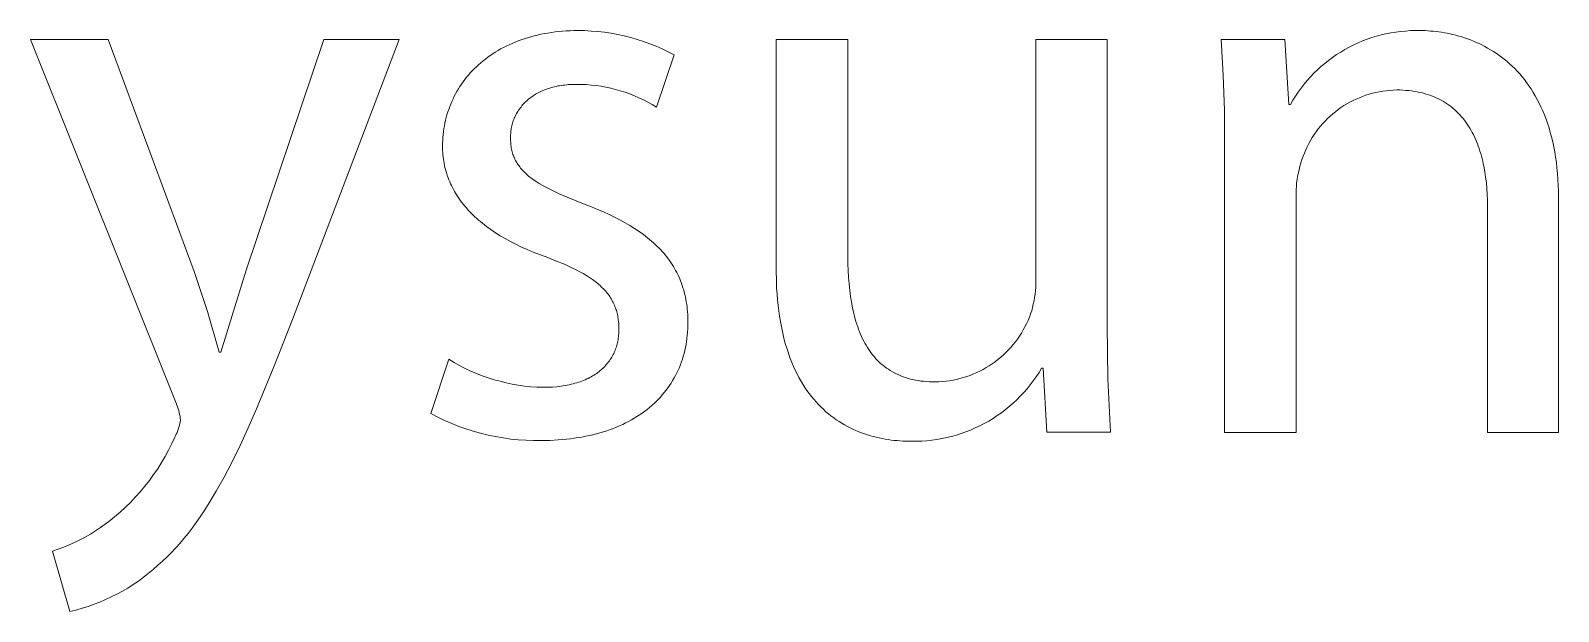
# Model space of a CAD drawing. Header units: millimetres. Extents: x -2163 to 4354, y -841 to 3711.
# Drawn here: x 2842.5 to 2965.5, y -746.5 to -699.8 of the extents above; entities that cross this region are included whole.
import ezdxf

# ---------------------------------------------------------------- set-up
doc = ezdxf.new("R2010")
doc.units = ezdxf.units.MM
doc.header["$MEASUREMENT"] = 0
doc.layers.add('Domyślny', color=7, linetype='Continuous', true_color=0x000000)

msp = doc.modelspace()

# ---------------------------------------------------------------- linework, layer by layer
at = {"layer": 'Domyślny', "color": 18, "lineweight": 15, "true_color": 0x000000}
for p, q in [((2854.19, -729.63), (2842.53, -700.53)), ((2842.53, -700.53), (2848.78, -700.53)), ((2848.78, -700.53), (2855.71, -719.17)), ((2859.87, -719.06), (2866.14, -700.53)), ((2872.2, -700.53), (2863.6, -723.03)), ((2866.14, -700.53), (2872.2, -700.53)), ((2881.28, -700.83), (2881.52, -700.73)), ((2881.52, -700.73), (2881.76, -700.64)), ((2881.76, -700.64), (2882.01, -700.54)), ((2882.01, -700.54), (2882.26, -700.46)), ((2882.26, -700.46), (2882.52, -700.38)), ((2882.52, -700.38), (2882.78, -700.3)), ((2882.78, -700.3), (2883.05, -700.23)), ((2883.05, -700.23), (2883.32, -700.16)), ((2883.32, -700.16), (2883.6, -700.1)), ((2883.6, -700.1), (2883.88, -700.05)), ((2883.88, -700.05), (2884.16, -700)), ((2884.16, -700), (2884.45, -699.95)), ((2884.45, -699.95), (2884.74, -699.91)), ((2884.74, -699.91), (2885.04, -699.88)), ((2885.04, -699.88), (2885.34, -699.86)), ((2885.34, -699.86), (2885.64, -699.83)), ((2885.64, -699.83), (2885.95, -699.82)), ((2885.95, -699.82), (2886.26, -699.81)), ((2886.26, -699.81), (2886.58, -699.81)), ((2886.58, -699.81), (2887.12, -699.81)), ((2887.12, -699.81), (2887.65, -699.84)), ((2887.65, -699.84), (2888.19, -699.88)), ((2888.19, -699.88), (2888.73, -699.94)), ((2888.73, -699.94), (2889.26, -700.02)), ((2889.26, -700.02), (2889.79, -700.12)), ((2889.79, -700.12), (2890.31, -700.23)), ((2890.31, -700.23), (2890.84, -700.36)), ((2890.84, -700.36), (2891.35, -700.51)), ((2891.35, -700.51), (2891.86, -700.68)), ((2891.86, -700.68), (2892.37, -700.86)), ((2902.54, -719.01), (2902.54, -700.52)), ((2902.54, -700.52), (2908.31, -700.52)), ((2908.31, -700.52), (2908.31, -718.01)), ((2923.43, -719.9), (2923.43, -700.52)), ((2923.43, -700.52), (2929.16, -700.52)), ((2929.16, -700.52), (2929.16, -723.5)), ((2938.51, -703.38), (2938.35, -700.52)), ((2938.35, -700.52), (2943.45, -700.52)), ((2943.45, -700.52), (2943.78, -705.75)), ((2949.35, -700.79), (2949.72, -700.64)), ((2949.72, -700.64), (2950.09, -700.5)), ((2950.09, -700.5), (2950.46, -700.37)), ((2950.46, -700.37), (2950.84, -700.25)), ((2950.84, -700.25), (2951.22, -700.15)), ((2951.22, -700.15), (2951.6, -700.06)), ((2951.6, -700.06), (2951.99, -699.99)), ((2951.99, -699.99), (2952.38, -699.92)), ((2952.38, -699.92), (2952.77, -699.87)), ((2952.77, -699.87), (2953.16, -699.84)), ((2953.16, -699.84), (2953.56, -699.81)), ((2953.56, -699.81), (2953.95, -699.8)), ((2953.95, -699.8), (2954.35, -699.81)), ((2954.35, -699.81), (2954.55, -699.81)), ((2954.55, -699.81), (2954.76, -699.81)), ((2954.76, -699.81), (2954.97, -699.82)), ((2954.97, -699.82), (2955.19, -699.84)), ((2955.19, -699.84), (2955.41, -699.86)), ((2955.41, -699.86), (2955.63, -699.88)), ((2955.63, -699.88), (2955.85, -699.91)), ((2955.85, -699.91), (2956.08, -699.94)), ((2956.08, -699.94), (2956.3, -699.98)), ((2956.3, -699.98), (2956.53, -700.02)), ((2956.53, -700.02), (2956.76, -700.07)), ((2956.76, -700.07), (2956.99, -700.12)), ((2956.99, -700.12), (2957.22, -700.18)), ((2957.22, -700.18), (2957.46, -700.24)), ((2957.46, -700.24), (2957.69, -700.31)), ((2957.69, -700.31), (2957.92, -700.39)), ((2957.92, -700.39), (2958.16, -700.47)), ((2958.16, -700.47), (2958.39, -700.55)), ((2958.39, -700.55), (2958.63, -700.65)), ((2958.63, -700.65), (2958.86, -700.75)), ((2958.86, -700.75), (2959.09, -700.85)), ((2879.13, -702.09), (2879.33, -701.94)), ((2879.33, -701.94), (2879.52, -701.8)), ((2879.52, -701.8), (2879.73, -701.67)), ((2879.73, -701.67), (2879.93, -701.53)), ((2879.93, -701.53), (2880.15, -701.41)), ((2880.15, -701.41), (2880.36, -701.28)), ((2880.36, -701.28), (2880.59, -701.16)), ((2880.59, -701.16), (2880.81, -701.05)), ((2880.81, -701.05), (2881.04, -700.94)), ((2881.04, -700.94), (2881.28, -700.83)), ((2892.37, -700.86), (2892.87, -701.06)), ((2892.87, -701.06), (2893.36, -701.28)), ((2894.33, -701.76), (2892.89, -705.95)), ((2893.36, -701.28), (2893.85, -701.51)), ((2893.85, -701.51), (2894.33, -701.76)), ((2946.98, -702.2), (2947.3, -701.96)), ((2947.3, -701.96), (2947.63, -701.74)), ((2947.63, -701.74), (2947.96, -701.53)), ((2947.96, -701.53), (2948.3, -701.33)), ((2948.3, -701.33), (2948.64, -701.14)), ((2948.64, -701.14), (2949, -700.96)), ((2949, -700.96), (2949.35, -700.79)), ((2959.09, -700.85), (2959.32, -700.96)), ((2959.32, -700.96), (2959.55, -701.08)), ((2959.55, -701.08), (2959.78, -701.21)), ((2959.78, -701.21), (2960.01, -701.34)), ((2960.01, -701.34), (2960.24, -701.48)), ((2960.24, -701.48), (2960.46, -701.63)), ((2960.46, -701.63), (2960.68, -701.78)), ((2960.68, -701.78), (2960.9, -701.94)), ((2960.9, -701.94), (2961.12, -702.11)), ((2877.77, -703.38), (2877.92, -703.21)), ((2877.92, -703.21), (2878.08, -703.04)), ((2878.08, -703.04), (2878.24, -702.87)), ((2878.24, -702.87), (2878.41, -702.71)), ((2878.41, -702.71), (2878.58, -702.55)), ((2878.58, -702.55), (2878.76, -702.39)), ((2878.76, -702.39), (2878.95, -702.24)), ((2878.95, -702.24), (2879.13, -702.09)), ((2945.8, -703.24), (2946.08, -702.96)), ((2946.08, -702.96), (2946.37, -702.7)), ((2946.37, -702.7), (2946.67, -702.44)), ((2946.67, -702.44), (2946.98, -702.2)), ((2961.12, -702.11), (2961.34, -702.29)), ((2961.34, -702.29), (2961.55, -702.47)), ((2961.55, -702.47), (2961.75, -702.66)), ((2961.75, -702.66), (2961.96, -702.86)), ((2961.96, -702.86), (2962.16, -703.07)), ((2962.16, -703.07), (2962.36, -703.29)), ((2876.96, -704.49), (2877.08, -704.3)), ((2877.08, -704.3), (2877.21, -704.11)), ((2877.21, -704.11), (2877.34, -703.92)), ((2877.34, -703.92), (2877.48, -703.74)), ((2877.48, -703.74), (2877.62, -703.56)), ((2877.62, -703.56), (2877.77, -703.38)), ((2884.31, -704.43), (2884.18, -704.47)), ((2884.43, -704.39), (2884.31, -704.43)), ((2884.56, -704.35), (2884.43, -704.39)), ((2884.69, -704.32), (2884.56, -704.35)), ((2884.83, -704.29), (2884.69, -704.32)), ((2884.96, -704.26), (2884.83, -704.29)), ((2885.1, -704.24), (2884.96, -704.26)), ((2885.24, -704.21), (2885.1, -704.24)), ((2885.39, -704.19), (2885.24, -704.21)), ((2885.53, -704.18), (2885.39, -704.19)), ((2885.68, -704.16), (2885.53, -704.18)), ((2885.83, -704.15), (2885.68, -704.16)), ((2885.98, -704.14), (2885.83, -704.15)), ((2886.13, -704.13), (2885.98, -704.14)), ((2886.29, -704.13), (2886.13, -704.13)), ((2886.45, -704.13), (2886.29, -704.13)), ((2886.85, -704.13), (2886.45, -704.13)), ((2887.25, -704.15), (2886.85, -704.13)), ((2887.64, -704.18), (2887.25, -704.15)), ((2888.04, -704.22), (2887.64, -704.18)), ((2888.44, -704.28), (2888.04, -704.22)), ((2888.83, -704.35), (2888.44, -704.28)), ((2889.22, -704.43), (2888.83, -704.35)), ((2889.61, -704.53), (2889.22, -704.43)), ((2938.6, -706.24), (2938.51, -703.38)), ((2944.54, -704.75), (2944.77, -704.43)), ((2944.77, -704.43), (2945.01, -704.12)), ((2945.01, -704.12), (2945.26, -703.82)), ((2945.26, -703.82), (2945.53, -703.52)), ((2945.53, -703.52), (2945.8, -703.24)), ((2962.36, -703.29), (2962.55, -703.51)), ((2962.55, -703.51), (2962.74, -703.75)), ((2962.74, -703.75), (2962.92, -703.99)), ((2962.92, -703.99), (2963.1, -704.24)), ((2963.1, -704.24), (2963.28, -704.5)), ((2876.34, -705.71), (2876.43, -705.5)), ((2876.43, -705.5), (2876.53, -705.29)), ((2876.53, -705.29), (2876.63, -705.09)), ((2876.63, -705.09), (2876.73, -704.89)), ((2876.73, -704.89), (2876.84, -704.69)), ((2876.84, -704.69), (2876.96, -704.49)), ((2882.28, -705.62), (2882.21, -705.7)), ((2882.36, -705.54), (2882.28, -705.62)), ((2882.44, -705.47), (2882.36, -705.54)), ((2882.52, -705.39), (2882.44, -705.47)), ((2882.61, -705.32), (2882.52, -705.39)), ((2882.7, -705.25), (2882.61, -705.32)), ((2882.79, -705.18), (2882.7, -705.25)), ((2882.88, -705.12), (2882.79, -705.18)), ((2882.97, -705.05), (2882.88, -705.12)), ((2883.07, -704.99), (2882.97, -705.05)), ((2883.17, -704.93), (2883.07, -704.99)), ((2883.28, -704.87), (2883.17, -704.93)), ((2883.38, -704.81), (2883.28, -704.87)), ((2883.49, -704.75), (2883.38, -704.81)), ((2883.6, -704.7), (2883.49, -704.75)), ((2883.71, -704.65), (2883.6, -704.7)), ((2883.83, -704.6), (2883.71, -704.65)), ((2883.94, -704.55), (2883.83, -704.6)), ((2884.06, -704.51), (2883.94, -704.55)), ((2884.18, -704.47), (2884.06, -704.51)), ((2889.99, -704.64), (2889.61, -704.53)), ((2890.37, -704.76), (2889.99, -704.64)), ((2890.75, -704.89), (2890.37, -704.76)), ((2891.12, -705.04), (2890.75, -704.89)), ((2891.48, -705.2), (2891.12, -705.04)), ((2891.85, -705.37), (2891.48, -705.2)), ((2892.2, -705.55), (2891.85, -705.37)), ((2892.55, -705.74), (2892.2, -705.55)), ((2943.91, -705.75), (2944.11, -705.41)), ((2944.11, -705.41), (2944.32, -705.08)), ((2944.32, -705.08), (2944.54, -704.75)), ((2948.7, -705.56), (2948.45, -705.7)), ((2948.95, -705.43), (2948.7, -705.56)), ((2949.2, -705.31), (2948.95, -705.43)), ((2949.46, -705.2), (2949.2, -705.31)), ((2949.72, -705.1), (2949.46, -705.2)), ((2949.98, -705), (2949.72, -705.1)), ((2950.25, -704.92), (2949.98, -705)), ((2950.52, -704.84), (2950.25, -704.92)), ((2950.79, -704.78), (2950.52, -704.84)), ((2951.07, -704.72), (2950.79, -704.78)), ((2951.34, -704.67), (2951.07, -704.72)), ((2951.62, -704.64), (2951.34, -704.67)), ((2951.9, -704.61), (2951.62, -704.64)), ((2952.18, -704.59), (2951.9, -704.61)), ((2952.46, -704.58), (2952.18, -704.59)), ((2952.71, -704.58), (2952.46, -704.58)), ((2952.95, -704.59), (2952.71, -704.58)), ((2953.19, -704.61), (2952.95, -704.59)), ((2953.43, -704.63), (2953.19, -704.61)), ((2953.66, -704.66), (2953.43, -704.63)), ((2953.89, -704.69), (2953.66, -704.66)), ((2954.11, -704.73), (2953.89, -704.69)), ((2954.32, -704.77), (2954.11, -704.73)), ((2954.53, -704.82), (2954.32, -704.77)), ((2954.74, -704.88), (2954.53, -704.82)), ((2954.94, -704.94), (2954.74, -704.88)), ((2955.14, -705), (2954.94, -704.94)), ((2955.33, -705.08), (2955.14, -705)), ((2955.52, -705.15), (2955.33, -705.08)), ((2955.7, -705.23), (2955.52, -705.15)), ((2955.88, -705.32), (2955.7, -705.23)), ((2956.05, -705.41), (2955.88, -705.32)), ((2956.22, -705.51), (2956.05, -705.41)), ((2956.39, -705.61), (2956.22, -705.51)), ((2956.55, -705.72), (2956.39, -705.61)), ((2963.28, -704.5), (2963.45, -704.77)), ((2963.45, -704.77), (2963.61, -705.05)), ((2963.61, -705.05), (2963.77, -705.34)), ((2963.77, -705.34), (2963.93, -705.63)), ((2963.93, -705.63), (2964.07, -705.94)), ((2875.92, -707.01), (2875.98, -706.79)), ((2875.98, -706.79), (2876.04, -706.57)), ((2876.04, -706.57), (2876.11, -706.35)), ((2876.11, -706.35), (2876.18, -706.14)), ((2876.18, -706.14), (2876.26, -705.92)), ((2876.26, -705.92), (2876.34, -705.71)), ((2881.46, -706.86), (2881.42, -706.96)), ((2881.5, -706.76), (2881.46, -706.86)), ((2881.55, -706.67), (2881.5, -706.76)), ((2881.59, -706.57), (2881.55, -706.67)), ((2881.64, -706.48), (2881.59, -706.57)), ((2881.7, -706.39), (2881.64, -706.48)), ((2881.75, -706.3), (2881.7, -706.39)), ((2881.81, -706.21), (2881.75, -706.3)), ((2881.87, -706.12), (2881.81, -706.21)), ((2881.93, -706.03), (2881.87, -706.12)), ((2882, -705.95), (2881.93, -706.03)), ((2882.06, -705.86), (2882, -705.95)), ((2882.13, -705.78), (2882.06, -705.86)), ((2882.21, -705.7), (2882.13, -705.78)), ((2892.89, -705.95), (2892.55, -705.74)), ((2938.61, -709.09), (2938.6, -706.24)), ((2943.78, -705.75), (2943.91, -705.75)), ((2946.9, -706.88), (2946.7, -707.08)), ((2947.1, -706.69), (2946.9, -706.88)), ((2947.31, -706.5), (2947.1, -706.69)), ((2947.53, -706.33), (2947.31, -706.5)), ((2947.75, -706.16), (2947.53, -706.33)), ((2947.98, -706), (2947.75, -706.16)), ((2948.22, -705.84), (2947.98, -706)), ((2948.45, -705.7), (2948.22, -705.84)), ((2956.7, -705.83), (2956.55, -705.72)), ((2956.86, -705.94), (2956.7, -705.83)), ((2957, -706.06), (2956.86, -705.94)), ((2957.15, -706.19), (2957, -706.06)), ((2957.28, -706.32), (2957.15, -706.19)), ((2957.42, -706.45), (2957.28, -706.32)), ((2957.55, -706.59), (2957.42, -706.45)), ((2957.68, -706.73), (2957.55, -706.59)), ((2957.8, -706.87), (2957.68, -706.73)), ((2957.92, -707.02), (2957.8, -706.87)), ((2964.07, -705.94), (2964.22, -706.26)), ((2964.22, -706.26), (2964.35, -706.58)), ((2964.35, -706.58), (2964.48, -706.92)), ((2964.48, -706.92), (2964.6, -707.26)), ((2875.73, -708.15), (2875.76, -707.92)), ((2875.76, -707.92), (2875.79, -707.69)), ((2875.79, -707.69), (2875.83, -707.46)), ((2875.83, -707.46), (2875.87, -707.24)), ((2875.87, -707.24), (2875.92, -707.01)), ((2881.17, -708.09), (2881.16, -708.2)), ((2881.18, -707.99), (2881.17, -708.09)), ((2881.19, -707.88), (2881.18, -707.99)), ((2881.2, -707.77), (2881.19, -707.88)), ((2881.22, -707.67), (2881.2, -707.77)), ((2881.24, -707.56), (2881.22, -707.67)), ((2881.26, -707.46), (2881.24, -707.56)), ((2881.29, -707.36), (2881.26, -707.46)), ((2881.32, -707.26), (2881.29, -707.36)), ((2881.35, -707.15), (2881.32, -707.26)), ((2881.38, -707.05), (2881.35, -707.15)), ((2881.42, -706.96), (2881.38, -707.05)), ((2945.98, -707.94), (2945.82, -708.17)), ((2946.15, -707.71), (2945.98, -707.94)), ((2946.33, -707.5), (2946.15, -707.71)), ((2946.51, -707.28), (2946.33, -707.5)), ((2946.7, -707.08), (2946.51, -707.28)), ((2958.03, -707.18), (2957.92, -707.02)), ((2958.14, -707.33), (2958.03, -707.18)), ((2958.25, -707.49), (2958.14, -707.33)), ((2958.35, -707.66), (2958.25, -707.49)), ((2958.45, -707.83), (2958.35, -707.66)), ((2958.54, -708), (2958.45, -707.83)), ((2958.63, -708.17), (2958.54, -708)), ((2964.6, -707.26), (2964.72, -707.62)), ((2964.72, -707.62), (2964.82, -707.99)), ((2964.82, -707.99), (2964.92, -708.36)), ((2875.68, -709.09), (2875.69, -708.86)), ((2875.69, -709.27), (2875.68, -709.09)), ((2875.69, -708.86), (2875.7, -708.62)), ((2875.69, -709.45), (2875.69, -709.27)), ((2875.7, -708.62), (2875.71, -708.39)), ((2875.71, -708.39), (2875.73, -708.15)), ((2881.16, -708.2), (2881.15, -708.31)), ((2881.15, -708.31), (2881.15, -708.42)), ((2881.15, -708.42), (2881.15, -708.54)), ((2881.15, -708.54), (2881.16, -708.66)), ((2881.16, -708.66), (2881.17, -708.78)), ((2881.17, -708.78), (2881.18, -708.9)), ((2881.18, -708.9), (2881.19, -709.01)), ((2881.19, -709.01), (2881.2, -709.12)), ((2881.2, -709.12), (2881.22, -709.23)), ((2881.22, -709.23), (2881.24, -709.34)), ((2881.24, -709.34), (2881.27, -709.45)), ((2938.61, -732.12), (2938.61, -709.09)), ((2945.26, -709.14), (2945.14, -709.39)), ((2945.39, -708.89), (2945.26, -709.14)), ((2945.52, -708.64), (2945.39, -708.89)), ((2945.67, -708.4), (2945.52, -708.64)), ((2945.82, -708.17), (2945.67, -708.4)), ((2958.72, -708.35), (2958.63, -708.17)), ((2958.8, -708.53), (2958.72, -708.35)), ((2958.88, -708.72), (2958.8, -708.53)), ((2958.96, -708.91), (2958.88, -708.72)), ((2959.03, -709.1), (2958.96, -708.91)), ((2959.1, -709.29), (2959.03, -709.1)), ((2959.16, -709.49), (2959.1, -709.29)), ((2964.92, -708.36), (2965.02, -708.75)), ((2965.02, -708.75), (2965.1, -709.15)), ((2965.1, -709.15), (2965.18, -709.56)), ((2875.7, -709.62), (2875.69, -709.45)), ((2875.72, -709.79), (2875.7, -709.62)), ((2875.73, -709.97), (2875.72, -709.79)), ((2875.76, -710.14), (2875.73, -709.97)), ((2875.78, -710.31), (2875.76, -710.14)), ((2875.81, -710.48), (2875.78, -710.31)), ((2875.84, -710.65), (2875.81, -710.48)), ((2881.27, -709.45), (2881.29, -709.55)), ((2881.29, -709.55), (2881.32, -709.66)), ((2881.32, -709.66), (2881.35, -709.76)), ((2881.35, -709.76), (2881.39, -709.86)), ((2881.39, -709.86), (2881.43, -709.96)), ((2881.43, -709.96), (2881.47, -710.05)), ((2881.47, -710.05), (2881.51, -710.15)), ((2881.51, -710.15), (2881.56, -710.24)), ((2881.56, -710.24), (2881.61, -710.33)), ((2881.61, -710.33), (2881.66, -710.42)), ((2881.66, -710.42), (2881.72, -710.51)), ((2881.72, -710.51), (2881.78, -710.6)), ((2881.78, -710.6), (2881.84, -710.69)), ((2944.75, -710.44), (2944.68, -710.7)), ((2944.84, -710.17), (2944.75, -710.44)), ((2944.93, -709.91), (2944.84, -710.17)), ((2945.03, -709.65), (2944.93, -709.91)), ((2945.14, -709.39), (2945.03, -709.65)), ((2959.22, -709.69), (2959.16, -709.49)), ((2959.28, -709.89), (2959.22, -709.69)), ((2959.34, -710.09), (2959.28, -709.89)), ((2959.39, -710.3), (2959.34, -710.09)), ((2959.43, -710.51), (2959.39, -710.3)), ((2959.48, -710.72), (2959.43, -710.51)), ((2965.18, -709.56), (2965.25, -709.98)), ((2965.25, -709.98), (2965.31, -710.41)), ((2965.31, -710.41), (2965.36, -710.85)), ((2875.88, -710.81), (2875.84, -710.65)), ((2875.92, -710.98), (2875.88, -710.81)), ((2875.97, -711.15), (2875.92, -710.98)), ((2876.02, -711.31), (2875.97, -711.15)), ((2876.07, -711.47), (2876.02, -711.31)), ((2876.13, -711.64), (2876.07, -711.47)), ((2876.19, -711.8), (2876.13, -711.64)), ((2876.26, -711.96), (2876.19, -711.8)), ((2881.84, -710.69), (2881.9, -710.77)), ((2881.9, -710.77), (2881.97, -710.86)), ((2881.97, -710.86), (2882.04, -710.94)), ((2882.04, -710.94), (2882.11, -711.03)), ((2882.11, -711.03), (2882.19, -711.11)), ((2882.19, -711.11), (2882.27, -711.19)), ((2882.27, -711.19), (2882.35, -711.27)), ((2882.35, -711.27), (2882.43, -711.35)), ((2882.43, -711.35), (2882.52, -711.42)), ((2882.52, -711.42), (2882.61, -711.5)), ((2882.61, -711.5), (2882.71, -711.58)), ((2882.71, -711.58), (2882.8, -711.65)), ((2882.8, -711.65), (2882.9, -711.73)), ((2882.9, -711.73), (2883.01, -711.8)), ((2883.01, -711.8), (2883.22, -711.95)), ((2944.45, -711.77), (2944.41, -712.04)), ((2944.49, -711.5), (2944.45, -711.77)), ((2944.55, -711.23), (2944.49, -711.5)), ((2944.61, -710.97), (2944.55, -711.23)), ((2944.68, -710.7), (2944.61, -710.97)), ((2959.56, -711.16), (2959.48, -710.72)), ((2959.62, -711.6), (2959.56, -711.16)), ((2959.68, -712.05), (2959.62, -711.6)), ((2965.36, -710.85), (2965.4, -711.31)), ((2965.4, -711.31), (2965.43, -711.77)), ((2965.43, -711.77), (2965.46, -712.25)), ((2876.33, -712.12), (2876.26, -711.96)), ((2876.4, -712.27), (2876.33, -712.12)), ((2876.48, -712.43), (2876.4, -712.27)), ((2876.56, -712.58), (2876.48, -712.43)), ((2876.64, -712.74), (2876.56, -712.58)), ((2876.73, -712.89), (2876.64, -712.74)), ((2876.83, -713.04), (2876.73, -712.89)), ((2876.93, -713.19), (2876.83, -713.04)), ((2883.22, -711.95), (2883.45, -712.09)), ((2883.45, -712.09), (2883.69, -712.23)), ((2883.69, -712.23), (2883.94, -712.37)), ((2883.94, -712.37), (2884.21, -712.51)), ((2884.21, -712.51), (2884.49, -712.65)), ((2884.49, -712.65), (2885.08, -712.93)), ((2885.08, -712.93), (2885.72, -713.21)), ((2944.37, -712.58), (2944.36, -712.86)), ((2944.36, -712.86), (2944.36, -713.13)), ((2944.39, -712.31), (2944.37, -712.58)), ((2944.41, -712.04), (2944.39, -712.31)), ((2959.72, -712.5), (2959.68, -712.05)), ((2959.75, -712.97), (2959.72, -712.5)), ((2959.76, -713.44), (2959.75, -712.97)), ((2965.46, -712.25), (2965.47, -712.74)), ((2965.47, -712.74), (2965.48, -713.24)), ((2877.03, -713.34), (2876.93, -713.19)), ((2877.13, -713.49), (2877.03, -713.34)), ((2877.24, -713.64), (2877.13, -713.49)), ((2877.36, -713.78), (2877.24, -713.64)), ((2877.48, -713.93), (2877.36, -713.78)), ((2877.6, -714.07), (2877.48, -713.93)), ((2877.73, -714.21), (2877.6, -714.07)), ((2877.86, -714.35), (2877.73, -714.21)), ((2885.72, -713.21), (2887.16, -713.78)), ((2887.16, -713.78), (2887.67, -713.98)), ((2887.67, -713.98), (2888.16, -714.18)), ((2888.16, -714.18), (2888.63, -714.39)), ((2944.36, -713.13), (2944.36, -732.12)), ((2959.77, -713.91), (2959.76, -713.44)), ((2959.77, -732.12), (2959.77, -713.91)), ((2965.48, -713.24), (2965.48, -732.12)), ((2877.99, -714.49), (2877.86, -714.35)), ((2878.13, -714.63), (2877.99, -714.49)), ((2878.28, -714.77), (2878.13, -714.63)), ((2878.42, -714.9), (2878.28, -714.77)), ((2878.58, -715.04), (2878.42, -714.9)), ((2878.73, -715.17), (2878.58, -715.04)), ((2878.89, -715.3), (2878.73, -715.17)), ((2879.23, -715.56), (2878.89, -715.3)), ((2888.63, -714.39), (2889.09, -714.6)), ((2889.09, -714.6), (2889.53, -714.81)), ((2889.53, -714.81), (2889.96, -715.03)), ((2889.96, -715.03), (2890.37, -715.26)), ((2890.37, -715.26), (2890.76, -715.49)), ((2890.76, -715.49), (2891.14, -715.72)), ((2879.58, -715.81), (2879.23, -715.56)), ((2879.94, -716.06), (2879.58, -715.81)), ((2880.33, -716.3), (2879.94, -716.06)), ((2880.73, -716.53), (2880.33, -716.3)), ((2881.15, -716.76), (2880.73, -716.53)), ((2891.14, -715.72), (2891.5, -715.96)), ((2891.5, -715.96), (2891.85, -716.21)), ((2891.85, -716.21), (2892.02, -716.34)), ((2892.02, -716.34), (2892.18, -716.47)), ((2892.18, -716.47), (2892.34, -716.6)), ((2892.34, -716.6), (2892.5, -716.73)), ((2892.5, -716.73), (2892.65, -716.86)), ((2881.58, -716.99), (2881.15, -716.76)), ((2882.03, -717.21), (2881.58, -716.99)), ((2882.5, -717.42), (2882.03, -717.21)), ((2882.99, -717.62), (2882.5, -717.42)), ((2883.5, -717.82), (2882.99, -717.62)), ((2884.02, -718.01), (2883.5, -717.82)), ((2892.65, -716.86), (2892.8, -717)), ((2892.8, -717), (2892.94, -717.14)), ((2892.94, -717.14), (2893.08, -717.27)), ((2893.08, -717.27), (2893.22, -717.41)), ((2893.22, -717.41), (2893.35, -717.56)), ((2893.35, -717.56), (2893.48, -717.7)), ((2893.48, -717.7), (2893.6, -717.85)), ((2893.6, -717.85), (2893.72, -718)), ((2855.71, -719.17), (2856.77, -722.4)), ((2857.85, -725.66), (2859.87, -719.06)), ((2884.78, -718.31), (2884.02, -718.01)), ((2885.49, -718.6), (2884.78, -718.31)), ((2885.82, -718.75), (2885.49, -718.6)), ((2886.14, -718.9), (2885.82, -718.75)), ((2886.44, -719.05), (2886.14, -718.9)), ((2886.73, -719.2), (2886.44, -719.05)), ((2887, -719.35), (2886.73, -719.2)), ((2893.72, -718), (2893.84, -718.15)), ((2893.84, -718.15), (2893.95, -718.3)), ((2893.95, -718.3), (2894.05, -718.45)), ((2894.05, -718.45), (2894.16, -718.61)), ((2894.16, -718.61), (2894.26, -718.77)), ((2894.26, -718.77), (2894.35, -718.93)), ((2894.35, -718.93), (2894.44, -719.09)), ((2894.44, -719.09), (2894.53, -719.26)), ((2902.55, -720.02), (2902.54, -719.01)), ((2908.31, -718.01), (2908.31, -718.57)), ((2908.31, -718.57), (2908.33, -719.11)), ((2908.33, -719.11), (2908.36, -719.64)), ((2887.26, -719.5), (2887, -719.35)), ((2887.51, -719.66), (2887.26, -719.5)), ((2887.74, -719.82), (2887.51, -719.66)), ((2887.85, -719.9), (2887.74, -719.82)), ((2887.96, -719.98), (2887.85, -719.9)), ((2888.07, -720.06), (2887.96, -719.98)), ((2888.17, -720.14), (2888.07, -720.06)), ((2888.27, -720.23), (2888.17, -720.14)), ((2888.36, -720.31), (2888.27, -720.23)), ((2888.45, -720.4), (2888.36, -720.31)), ((2888.54, -720.48), (2888.45, -720.4)), ((2894.53, -719.26), (2894.62, -719.42)), ((2894.62, -719.42), (2894.7, -719.59)), ((2894.7, -719.59), (2894.77, -719.77)), ((2894.77, -719.77), (2894.84, -719.94)), ((2894.84, -719.94), (2894.91, -720.12)), ((2894.91, -720.12), (2894.97, -720.3)), ((2894.97, -720.3), (2895.03, -720.48)), ((2902.57, -720.51), (2902.55, -720.02)), ((2908.36, -719.64), (2908.4, -720.16)), ((2908.4, -720.16), (2908.45, -720.67)), ((2923.42, -720.45), (2923.43, -720.17)), ((2923.43, -720.17), (2923.43, -719.9)), ((2888.63, -720.57), (2888.54, -720.48)), ((2888.71, -720.66), (2888.63, -720.57)), ((2888.79, -720.74), (2888.71, -720.66)), ((2888.87, -720.83), (2888.79, -720.74)), ((2888.94, -720.92), (2888.87, -720.83)), ((2889.01, -721.01), (2888.94, -720.92)), ((2889.08, -721.11), (2889.01, -721.01)), ((2889.14, -721.2), (2889.08, -721.11)), ((2889.21, -721.29), (2889.14, -721.2)), ((2889.27, -721.39), (2889.21, -721.29)), ((2889.32, -721.49), (2889.27, -721.39)), ((2889.37, -721.58), (2889.32, -721.49)), ((2889.42, -721.68), (2889.37, -721.58)), ((2895.03, -720.48), (2895.09, -720.66)), ((2895.09, -720.66), (2895.14, -720.85)), ((2895.14, -720.85), (2895.18, -721.04)), ((2895.18, -721.04), (2895.23, -721.23)), ((2895.23, -721.23), (2895.27, -721.42)), ((2895.27, -721.42), (2895.3, -721.62)), ((2895.3, -721.62), (2895.33, -721.82)), ((2902.6, -720.99), (2902.57, -720.51)), ((2902.64, -721.46), (2902.6, -720.99)), ((2902.69, -721.91), (2902.64, -721.46)), ((2908.45, -720.67), (2908.51, -721.16)), ((2908.51, -721.16), (2908.59, -721.64)), ((2908.59, -721.64), (2908.67, -722.11)), ((2923.22, -721.8), (2923.28, -721.53)), ((2923.28, -721.53), (2923.33, -721.26)), ((2923.33, -721.26), (2923.37, -720.99)), ((2923.37, -720.99), (2923.4, -720.72)), ((2923.4, -720.72), (2923.42, -720.45)), ((2856.77, -722.4), (2857.72, -725.66)), ((2889.47, -721.78), (2889.42, -721.68)), ((2889.52, -721.88), (2889.47, -721.78)), ((2889.56, -721.99), (2889.52, -721.88)), ((2889.6, -722.09), (2889.56, -721.99)), ((2889.64, -722.2), (2889.6, -722.09)), ((2889.67, -722.3), (2889.64, -722.2)), ((2889.7, -722.41), (2889.67, -722.3)), ((2889.73, -722.52), (2889.7, -722.41)), ((2889.76, -722.63), (2889.73, -722.52)), ((2889.78, -722.74), (2889.76, -722.63)), ((2889.8, -722.86), (2889.78, -722.74)), ((2889.82, -722.97), (2889.8, -722.86)), ((2895.33, -721.82), (2895.36, -722.02)), ((2895.36, -722.02), (2895.38, -722.22)), ((2895.38, -722.22), (2895.4, -722.43)), ((2895.4, -722.43), (2895.41, -722.64)), ((2895.41, -722.64), (2895.42, -722.85)), ((2895.42, -722.85), (2895.43, -723.07)), ((2902.74, -722.35), (2902.69, -721.91)), ((2902.8, -722.78), (2902.74, -722.35)), ((2902.87, -723.2), (2902.8, -722.78)), ((2908.67, -722.11), (2908.78, -722.56)), ((2908.78, -722.56), (2908.83, -722.78)), ((2908.83, -722.78), (2908.89, -723)), ((2922.8, -723.12), (2922.91, -722.85)), ((2922.91, -722.85), (2923, -722.59)), ((2923, -722.59), (2923.09, -722.33)), ((2923.09, -722.33), (2923.16, -722.07)), ((2923.16, -722.07), (2923.22, -721.8)), ((2863.6, -723.03), (2862.12, -726.85)), ((2889.83, -723.09), (2889.82, -722.97)), ((2889.85, -723.21), (2889.83, -723.09)), ((2889.86, -723.33), (2889.85, -723.21)), ((2889.87, -723.45), (2889.86, -723.33)), ((2889.86, -724.19), (2889.87, -724.07)), ((2889.87, -723.58), (2889.87, -723.45)), ((2889.88, -723.7), (2889.87, -723.58)), ((2889.87, -724.07), (2889.88, -723.95)), ((2889.88, -723.83), (2889.88, -723.7)), ((2889.88, -723.95), (2889.88, -723.83)), ((2895.4, -724.06), (2895.38, -724.31)), ((2895.42, -723.8), (2895.4, -724.06)), ((2895.43, -723.55), (2895.42, -723.8)), ((2895.43, -723.07), (2895.43, -723.29)), ((2895.43, -723.29), (2895.43, -723.55)), ((2902.95, -723.61), (2902.87, -723.2)), ((2903.03, -724.01), (2902.95, -723.61)), ((2903.12, -724.4), (2903.03, -724.01)), ((2908.89, -723), (2908.95, -723.21)), ((2908.95, -723.21), (2909.02, -723.42)), ((2909.02, -723.42), (2909.09, -723.62)), ((2909.09, -723.62), (2909.16, -723.82)), ((2909.16, -723.82), (2909.24, -724.02)), ((2909.24, -724.02), (2909.32, -724.21)), ((2922.11, -724.37), (2922.27, -724.13)), ((2922.27, -724.13), (2922.41, -723.88)), ((2922.41, -723.88), (2922.55, -723.63)), ((2922.55, -723.63), (2922.68, -723.38)), ((2922.68, -723.38), (2922.8, -723.12)), ((2929.16, -723.5), (2929.22, -727.8)), ((2889.59, -725.44), (2889.63, -725.34)), ((2889.63, -725.34), (2889.67, -725.23)), ((2889.67, -725.23), (2889.7, -725.12)), ((2889.7, -725.12), (2889.73, -725)), ((2889.73, -725), (2889.76, -724.89)), ((2889.76, -724.89), (2889.78, -724.78)), ((2889.78, -724.78), (2889.81, -724.66)), ((2889.81, -724.66), (2889.82, -724.55)), ((2889.82, -724.55), (2889.84, -724.43)), ((2889.84, -724.43), (2889.85, -724.31)), ((2889.85, -724.31), (2889.86, -724.19)), ((2895.23, -725.29), (2895.18, -725.53)), ((2895.28, -725.05), (2895.23, -725.29)), ((2895.32, -724.8), (2895.28, -725.05)), ((2895.35, -724.56), (2895.32, -724.8)), ((2895.38, -724.31), (2895.35, -724.56)), ((2903.21, -724.77), (2903.12, -724.4)), ((2903.32, -725.14), (2903.21, -724.77)), ((2903.43, -725.49), (2903.32, -725.14)), ((2909.32, -724.21), (2909.4, -724.4)), ((2909.4, -724.4), (2909.49, -724.59)), ((2909.49, -724.59), (2909.58, -724.77)), ((2909.58, -724.77), (2909.67, -724.94)), ((2909.67, -724.94), (2909.77, -725.11)), ((2909.77, -725.11), (2909.87, -725.28)), ((2909.87, -725.28), (2909.98, -725.45)), ((2921.22, -725.49), (2921.41, -725.28)), ((2921.41, -725.28), (2921.6, -725.06)), ((2921.6, -725.06), (2921.78, -724.84)), ((2921.78, -724.84), (2921.95, -724.61)), ((2921.95, -724.61), (2922.11, -724.37)), ((2857.72, -725.66), (2857.85, -725.66)), ((2874.75, -730.6), (2876.18, -726.24)), ((2876.18, -726.24), (2876.61, -726.5)), ((2876.61, -726.5), (2877.05, -726.74)), ((2888.89, -726.63), (2888.97, -726.54)), ((2888.97, -726.54), (2889.04, -726.45)), ((2889.04, -726.45), (2889.11, -726.36)), ((2889.11, -726.36), (2889.17, -726.26)), ((2889.17, -726.26), (2889.24, -726.16)), ((2889.24, -726.16), (2889.3, -726.06)), ((2889.3, -726.06), (2889.35, -725.96)), ((2889.35, -725.96), (2889.41, -725.86)), ((2889.41, -725.86), (2889.46, -725.76)), ((2889.46, -725.76), (2889.51, -725.66)), ((2889.51, -725.66), (2889.55, -725.55)), ((2889.55, -725.55), (2889.59, -725.44)), ((2894.91, -726.45), (2894.82, -726.67)), ((2894.98, -726.22), (2894.91, -726.45)), ((2895.06, -725.99), (2894.98, -726.22)), ((2895.12, -725.76), (2895.06, -725.99)), ((2895.18, -725.53), (2895.12, -725.76)), ((2903.54, -725.84), (2903.43, -725.49)), ((2903.66, -726.18), (2903.54, -725.84)), ((2903.79, -726.5), (2903.66, -726.18)), ((2903.93, -726.82), (2903.79, -726.5)), ((2909.98, -725.45), (2910.09, -725.6)), ((2910.09, -725.6), (2910.2, -725.76)), ((2910.2, -725.76), (2910.32, -725.91)), ((2910.32, -725.91), (2910.44, -726.05)), ((2910.44, -726.05), (2910.56, -726.19)), ((2910.56, -726.19), (2910.69, -726.33)), ((2910.69, -726.33), (2910.83, -726.46)), ((2910.83, -726.46), (2910.96, -726.59)), ((2910.96, -726.59), (2911.11, -726.71)), ((2919.91, -726.6), (2920.15, -726.44)), ((2920.15, -726.44), (2920.37, -726.26)), ((2920.37, -726.26), (2920.6, -726.08)), ((2920.6, -726.08), (2920.81, -725.89)), ((2920.81, -725.89), (2921.02, -725.69)), ((2921.02, -725.69), (2921.22, -725.49)), ((2862.12, -726.85), (2860.72, -730.22)), ((2877.05, -726.74), (2877.5, -726.97)), ((2877.5, -726.97), (2877.95, -727.18)), ((2877.95, -727.18), (2878.41, -727.38)), ((2878.41, -727.38), (2878.88, -727.56)), ((2878.88, -727.56), (2879.35, -727.73)), ((2879.35, -727.73), (2879.83, -727.88)), ((2887.29, -727.82), (2887.41, -727.77)), ((2887.41, -727.77), (2887.53, -727.7)), ((2887.53, -727.7), (2887.65, -727.64)), ((2887.65, -727.64), (2887.76, -727.58)), ((2887.76, -727.58), (2887.87, -727.51)), ((2887.87, -727.51), (2887.98, -727.44)), ((2887.98, -727.44), (2888.09, -727.37)), ((2888.09, -727.37), (2888.19, -727.29)), ((2888.19, -727.29), (2888.29, -727.22)), ((2888.29, -727.22), (2888.38, -727.14)), ((2888.38, -727.14), (2888.47, -727.06)), ((2888.47, -727.06), (2888.56, -726.98)), ((2888.56, -726.98), (2888.65, -726.89)), ((2888.65, -726.89), (2888.74, -726.81)), ((2888.74, -726.81), (2888.82, -726.72)), ((2888.82, -726.72), (2888.89, -726.63)), ((2894.32, -727.74), (2894.2, -727.95)), ((2894.43, -727.54), (2894.32, -727.74)), ((2894.54, -727.33), (2894.43, -727.54)), ((2894.64, -727.11), (2894.54, -727.33)), ((2894.74, -726.89), (2894.64, -727.11)), ((2894.82, -726.67), (2894.74, -726.89)), ((2904.07, -727.12), (2903.93, -726.82)), ((2904.21, -727.42), (2904.07, -727.12)), ((2904.36, -727.7), (2904.21, -727.42)), ((2904.52, -727.98), (2904.36, -727.7)), ((2911.11, -726.71), (2911.25, -726.82)), ((2911.25, -726.82), (2911.4, -726.94)), ((2911.4, -726.94), (2911.56, -727.04)), ((2911.56, -727.04), (2911.71, -727.14)), ((2911.71, -727.14), (2911.88, -727.24)), ((2911.88, -727.24), (2912.04, -727.33)), ((2912.04, -727.33), (2912.22, -727.42)), ((2912.22, -727.42), (2912.39, -727.5)), ((2912.39, -727.5), (2912.57, -727.58)), ((2912.57, -727.58), (2912.76, -727.65)), ((2912.76, -727.65), (2912.95, -727.71)), ((2912.95, -727.71), (2913.14, -727.77)), ((2913.14, -727.77), (2913.34, -727.83)), ((2917.04, -727.86), (2917.32, -727.79)), ((2917.32, -727.79), (2917.6, -727.71)), ((2917.6, -727.71), (2917.87, -727.62)), ((2917.87, -727.62), (2918.14, -727.53)), ((2918.14, -727.53), (2918.41, -727.42)), ((2918.41, -727.42), (2918.67, -727.31)), ((2918.67, -727.31), (2918.93, -727.18)), ((2918.93, -727.18), (2919.18, -727.05)), ((2919.18, -727.05), (2919.43, -726.91)), ((2919.43, -726.91), (2919.68, -726.76)), ((2919.68, -726.76), (2919.91, -726.6)), ((2923.45, -727.64), (2923.22, -727.97)), ((2923.68, -727.3), (2923.45, -727.64)), ((2923.89, -726.95), (2923.68, -727.3)), ((2924.02, -726.95), (2923.89, -726.95)), ((2924.32, -732.1), (2924.02, -726.95)), ((2929.22, -727.8), (2929.42, -732.1)), ((2879.83, -727.88), (2880.31, -728.01)), ((2880.31, -728.01), (2880.8, -728.13)), ((2880.8, -728.13), (2881.29, -728.23)), ((2881.29, -728.23), (2881.78, -728.32)), ((2881.78, -728.32), (2882.28, -728.39)), ((2882.28, -728.39), (2882.78, -728.44)), ((2882.78, -728.44), (2883.28, -728.48)), ((2883.28, -728.48), (2883.78, -728.49)), ((2883.78, -728.49), (2884.16, -728.49)), ((2884.16, -728.49), (2884.53, -728.47)), ((2884.53, -728.47), (2884.89, -728.44)), ((2884.89, -728.44), (2885.06, -728.42)), ((2885.06, -728.42), (2885.23, -728.4)), ((2885.23, -728.4), (2885.4, -728.38)), ((2885.4, -728.38), (2885.56, -728.35)), ((2885.56, -728.35), (2885.72, -728.32)), ((2885.72, -728.32), (2885.88, -728.29)), ((2885.88, -728.29), (2886.04, -728.25)), ((2886.04, -728.25), (2886.19, -728.21)), ((2886.19, -728.21), (2886.34, -728.17)), ((2886.34, -728.17), (2886.48, -728.13)), ((2886.48, -728.13), (2886.62, -728.09)), ((2886.62, -728.09), (2886.76, -728.04)), ((2886.76, -728.04), (2886.9, -727.99)), ((2886.9, -727.99), (2887.03, -727.94)), ((2887.03, -727.94), (2887.16, -727.88)), ((2887.16, -727.88), (2887.29, -727.82)), ((2893.52, -728.91), (2893.37, -729.1)), ((2893.67, -728.73), (2893.52, -728.91)), ((2893.81, -728.54), (2893.67, -728.73)), ((2893.95, -728.34), (2893.81, -728.54)), ((2894.08, -728.15), (2893.95, -728.34)), ((2894.2, -727.95), (2894.08, -728.15)), ((2904.68, -728.25), (2904.52, -727.98)), ((2904.84, -728.51), (2904.68, -728.25)), ((2905.01, -728.76), (2904.84, -728.51)), ((2905.19, -729), (2905.01, -728.76)), ((2905.37, -729.23), (2905.19, -729)), ((2913.34, -727.83), (2913.54, -727.87)), ((2913.54, -727.87), (2913.75, -727.92)), ((2913.75, -727.92), (2913.96, -727.95)), ((2913.96, -727.95), (2914.18, -727.99)), ((2914.18, -727.99), (2914.4, -728.01)), ((2914.4, -728.01), (2914.63, -728.03)), ((2914.63, -728.03), (2914.86, -728.05)), ((2914.86, -728.05), (2915.1, -728.06)), ((2915.1, -728.06), (2915.34, -728.06)), ((2915.34, -728.06), (2915.63, -728.05)), ((2915.63, -728.05), (2915.91, -728.03)), ((2915.91, -728.03), (2916.2, -728)), ((2916.2, -728), (2916.48, -727.96)), ((2916.48, -727.96), (2916.76, -727.92)), ((2916.76, -727.92), (2917.04, -727.86)), ((2922.45, -728.91), (2922.17, -729.21)), ((2922.72, -728.61), (2922.45, -728.91)), ((2922.97, -728.29), (2922.72, -728.61)), ((2923.22, -727.97), (2922.97, -728.29)), ((2854.25, -729.77), (2854.19, -729.63)), ((2854.31, -729.92), (2854.25, -729.77)), ((2854.36, -730.06), (2854.31, -729.92)), ((2854.41, -730.21), (2854.36, -730.06)), ((2854.46, -730.36), (2854.41, -730.21)), ((2860.72, -730.22), (2860.05, -731.74)), ((2892.15, -730.27), (2891.95, -730.42)), ((2892.34, -730.11), (2892.15, -730.27)), ((2892.52, -729.95), (2892.34, -730.11)), ((2892.7, -729.79), (2892.52, -729.95)), ((2892.88, -729.62), (2892.7, -729.79)), ((2893.05, -729.45), (2892.88, -729.62)), ((2893.21, -729.28), (2893.05, -729.45)), ((2893.37, -729.1), (2893.21, -729.28)), ((2905.55, -729.45), (2905.37, -729.23)), ((2905.74, -729.67), (2905.55, -729.45)), ((2905.93, -729.87), (2905.74, -729.67)), ((2906.13, -730.07), (2905.93, -729.87)), ((2906.33, -730.26), (2906.13, -730.07)), ((2906.53, -730.45), (2906.33, -730.26)), ((2921.28, -730.04), (2920.97, -730.29)), ((2921.59, -729.77), (2921.28, -730.04)), ((2921.89, -729.49), (2921.59, -729.77)), ((2922.17, -729.21), (2921.89, -729.49)), ((2854.5, -730.51), (2854.46, -730.36)), ((2854.53, -730.67), (2854.5, -730.51)), ((2854.52, -731.52), (2854.55, -731.39)), ((2854.56, -730.82), (2854.53, -730.67)), ((2854.55, -731.39), (2854.58, -731.26)), ((2854.58, -730.97), (2854.56, -730.82)), ((2854.6, -731.13), (2854.58, -730.97)), ((2854.58, -731.26), (2854.6, -731.13)), ((2875.3, -730.88), (2874.75, -730.6)), ((2875.85, -731.15), (2875.3, -730.88)), ((2876.42, -731.4), (2875.85, -731.15)), ((2876.99, -731.63), (2876.42, -731.4)), ((2890.18, -731.47), (2889.93, -731.58)), ((2890.42, -731.35), (2890.18, -731.47)), ((2890.65, -731.23), (2890.42, -731.35)), ((2890.88, -731.11), (2890.65, -731.23)), ((2891.11, -730.98), (2890.88, -731.11)), ((2891.32, -730.84), (2891.11, -730.98)), ((2891.54, -730.71), (2891.32, -730.84)), ((2891.75, -730.56), (2891.54, -730.71)), ((2891.95, -730.42), (2891.75, -730.56)), ((2906.74, -730.62), (2906.53, -730.45)), ((2906.94, -730.79), (2906.74, -730.62)), ((2907.16, -730.95), (2906.94, -730.79)), ((2907.37, -731.1), (2907.16, -730.95)), ((2907.59, -731.24), (2907.37, -731.1)), ((2907.81, -731.38), (2907.59, -731.24)), ((2908.03, -731.51), (2907.81, -731.38)), ((2908.26, -731.63), (2908.03, -731.51)), ((2919.28, -731.4), (2918.92, -731.59)), ((2919.63, -731.21), (2919.28, -731.4)), ((2919.98, -730.99), (2919.63, -731.21)), ((2920.32, -730.77), (2919.98, -730.99)), ((2920.65, -730.54), (2920.32, -730.77)), ((2920.97, -730.29), (2920.65, -730.54)), ((2853.9, -733.02), (2854.14, -732.5)), ((2854.14, -732.5), (2854.2, -732.38)), ((2854.2, -732.38), (2854.26, -732.26)), ((2854.26, -732.26), (2854.32, -732.14)), ((2854.32, -732.14), (2854.36, -732.02)), ((2854.36, -732.02), (2854.41, -731.89)), ((2854.41, -731.89), (2854.45, -731.77)), ((2854.45, -731.77), (2854.49, -731.64)), ((2854.49, -731.64), (2854.52, -731.52)), ((2860.05, -731.74), (2859.4, -733.16)), ((2877.57, -731.83), (2876.99, -731.63)), ((2878.16, -732.02), (2877.57, -731.83)), ((2878.75, -732.19), (2878.16, -732.02)), ((2879.35, -732.33), (2878.75, -732.19)), ((2879.95, -732.46), (2879.35, -732.33)), ((2880.56, -732.56), (2879.95, -732.46)), ((2881.17, -732.65), (2880.56, -732.56)), ((2881.78, -732.71), (2881.17, -732.65)), ((2882.4, -732.75), (2881.78, -732.71)), ((2884.99, -732.72), (2884.32, -732.76)), ((2885.32, -732.7), (2884.99, -732.72)), ((2885.65, -732.67), (2885.32, -732.7)), ((2885.97, -732.63), (2885.65, -732.67)), ((2886.28, -732.59), (2885.97, -732.63)), ((2886.59, -732.54), (2886.28, -732.59)), ((2886.9, -732.49), (2886.59, -732.54)), ((2887.2, -732.43), (2886.9, -732.49)), ((2887.5, -732.37), (2887.2, -732.43)), ((2887.79, -732.3), (2887.5, -732.37)), ((2888.07, -732.23), (2887.79, -732.3)), ((2888.35, -732.15), (2888.07, -732.23)), ((2888.63, -732.07), (2888.35, -732.15)), ((2888.9, -731.98), (2888.63, -732.07)), ((2889.17, -731.89), (2888.9, -731.98)), ((2889.43, -731.79), (2889.17, -731.89)), ((2889.68, -731.69), (2889.43, -731.79)), ((2889.93, -731.58), (2889.68, -731.69)), ((2908.48, -731.75), (2908.26, -731.63)), ((2908.71, -731.86), (2908.48, -731.75)), ((2908.94, -731.96), (2908.71, -731.86)), ((2909.17, -732.06), (2908.94, -731.96)), ((2909.41, -732.15), (2909.17, -732.06)), ((2909.64, -732.23), (2909.41, -732.15)), ((2909.88, -732.31), (2909.64, -732.23)), ((2910.11, -732.38), (2909.88, -732.31)), ((2910.35, -732.45), (2910.11, -732.38)), ((2910.59, -732.51), (2910.35, -732.45)), ((2910.83, -732.56), (2910.59, -732.51)), ((2911.06, -732.61), (2910.83, -732.56)), ((2911.3, -732.66), (2911.06, -732.61)), ((2911.54, -732.69), (2911.3, -732.66)), ((2911.78, -732.73), (2911.54, -732.69)), ((2912.02, -732.76), (2911.78, -732.73)), ((2915.45, -732.69), (2915.05, -732.75)), ((2915.85, -732.62), (2915.45, -732.69)), ((2916.25, -732.54), (2915.85, -732.62)), ((2916.64, -732.44), (2916.25, -732.54)), ((2917.03, -732.33), (2916.64, -732.44)), ((2917.42, -732.21), (2917.03, -732.33)), ((2917.8, -732.08), (2917.42, -732.21)), ((2918.18, -731.93), (2917.8, -732.08)), ((2918.55, -731.76), (2918.18, -731.93)), ((2918.92, -731.59), (2918.55, -731.76)), ((2929.42, -732.1), (2924.32, -732.1)), ((2944.36, -732.12), (2938.61, -732.12)), ((2965.48, -732.12), (2959.77, -732.12)), ((2853.37, -734.05), (2853.64, -733.54)), ((2853.64, -733.54), (2853.9, -733.02)), ((2859.4, -733.16), (2858.75, -734.48)), ((2883.01, -732.77), (2882.4, -732.75)), ((2883.63, -732.77), (2883.01, -732.77)), ((2884.32, -732.76), (2883.63, -732.77)), ((2912.26, -732.78), (2912.02, -732.76)), ((2912.49, -732.8), (2912.26, -732.78)), ((2912.73, -732.82), (2912.49, -732.8)), ((2912.96, -732.83), (2912.73, -732.82)), ((2913.2, -732.83), (2912.96, -732.83)), ((2913.43, -732.83), (2913.2, -732.83)), ((2913.84, -732.83), (2913.43, -732.83)), ((2914.24, -732.82), (2913.84, -732.83)), ((2914.65, -732.79), (2914.24, -732.82)), ((2915.05, -732.75), (2914.65, -732.79)), ((2852.44, -735.51), (2852.77, -735.04)), ((2852.77, -735.04), (2853.08, -734.55)), ((2853.08, -734.55), (2853.37, -734.05)), ((2858.75, -734.48), (2858.11, -735.71)), ((2851.74, -736.44), (2852.1, -735.98)), ((2852.1, -735.98), (2852.44, -735.51)), ((2858.11, -735.71), (2857.47, -736.85)), ((2850.59, -737.73), (2850.99, -737.31)), ((2850.99, -737.31), (2851.37, -736.88)), ((2851.37, -736.88), (2851.74, -736.44)), ((2857.15, -737.39), (2856.83, -737.92)), ((2857.47, -736.85), (2857.15, -737.39)), ((2849.3, -738.9), (2849.74, -738.52)), ((2849.74, -738.52), (2850.17, -738.13)), ((2850.17, -738.13), (2850.59, -737.73)), ((2856.51, -738.42), (2856.19, -738.9)), ((2856.83, -737.92), (2856.51, -738.42)), ((2847.35, -740.29), (2847.76, -740.04)), ((2847.76, -740.04), (2848.16, -739.77)), ((2848.16, -739.77), (2848.55, -739.49)), ((2848.55, -739.49), (2848.93, -739.2)), ((2848.93, -739.2), (2849.3, -738.9)), ((2855.54, -739.81), (2855.21, -740.24)), ((2855.86, -739.36), (2855.54, -739.81)), ((2856.19, -738.9), (2855.86, -739.36)), ((2845.2, -741.35), (2845.64, -741.17)), ((2845.64, -741.17), (2846.08, -740.97)), ((2846.08, -740.97), (2846.51, -740.76)), ((2846.51, -740.76), (2846.93, -740.53)), ((2846.93, -740.53), (2847.35, -740.29)), ((2854.54, -741.05), (2854.19, -741.43)), ((2854.87, -740.65), (2854.54, -741.05)), ((2855.21, -740.24), (2854.87, -740.65)), ((2844.29, -741.67), (2844.75, -741.52)), ((2845.7, -746.51), (2844.29, -741.67)), ((2844.75, -741.52), (2845.2, -741.35)), ((2853.14, -742.48), (2852.78, -742.8)), ((2853.5, -742.14), (2853.14, -742.48)), ((2853.85, -741.79), (2853.5, -742.14)), ((2854.19, -741.43), (2853.85, -741.79)), ((2851.61, -743.77), (2851.21, -744.07)), ((2852.01, -743.46), (2851.61, -743.77)), ((2852.4, -743.14), (2852.01, -743.46)), ((2852.78, -742.8), (2852.4, -743.14)), ((2849.93, -744.88), (2849.48, -745.13)), ((2850.36, -744.63), (2849.93, -744.88)), ((2850.79, -744.36), (2850.36, -744.63)), ((2851.21, -744.07), (2850.79, -744.36)), ((2846.68, -746.26), (2846.19, -746.4)), ((2847.16, -746.11), (2846.68, -746.26)), ((2847.64, -745.94), (2847.16, -746.11)), ((2848.11, -745.76), (2847.64, -745.94)), ((2848.57, -745.56), (2848.11, -745.76)), ((2849.03, -745.35), (2848.57, -745.56)), ((2849.48, -745.13), (2849.03, -745.35)), ((2846.19, -746.4), (2845.7, -746.51))]:
    msp.add_line(p, q, dxfattribs=at)

doc.saveas('drawing.dxf')
